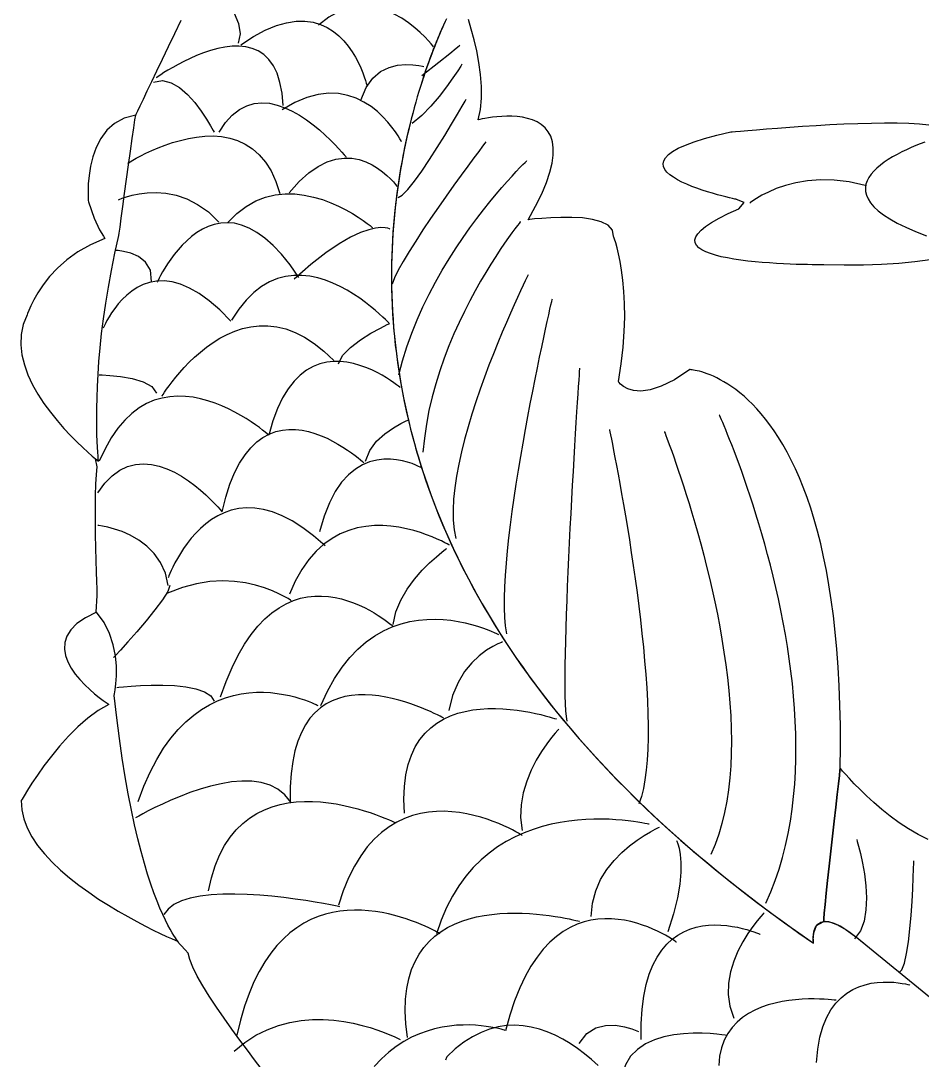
# Model space of a CAD drawing. Extents: x 40 to 170, y 25 to 272.
# Drawn here: x 71.55 to 88.69, y 114.38 to 134.14 of the extents above; entities that cross this region are included whole.
import ezdxf

# ---------------------------------------------------------------- set-up
doc = ezdxf.new("R2010")
doc.units = 0

msp = doc.modelspace()

# ---------------------------------------------------------------- linework, layer by layer
at = {"color": 250, "linetype": 'Continuous'}
for points in [[(74.9918, 135.0461), (75.023031, 135.017236), (75.105368, 134.936863), (75.221774, 134.814307), (75.355215, 134.658898), (75.488655, 134.479961), (75.605059, 134.286826), (75.687392, 134.088819), (75.718617, 133.895268), (75.6817, 133.7155)], [(79.3942, 133.6498), (79.383323, 133.663687), (79.351521, 133.70223), (79.300038, 133.760756), (79.230118, 133.83459), (79.143005, 133.919057), (79.039943, 134.009482), (78.922176, 134.101191), (78.790948, 134.18951), (78.647503, 134.269764), (78.493085, 134.337278), (78.328937, 134.387378), (78.156304, 134.415389), (77.97643, 134.416636), (77.790559, 134.386446), (77.599934, 134.320142), (77.4058, 134.213052), (77.2094, 134.0605)], [(73.7319, 132.3489), (73.741806, 132.369638), (73.77042, 132.429519), (73.816081, 132.525045), (73.877132, 132.652717), (73.951914, 132.809038), (74.038769, 132.990508), (74.136037, 133.193629), (74.242059, 133.414904), (74.355178, 133.650833), (74.473734, 133.897918), (74.59607, 134.15266)], [(75.731, 133.6827), (75.971608, 133.841155), (76.196646, 133.962704), (76.406568, 134.050125), (76.601828, 134.106196), (76.78288, 134.133697), (76.950177, 134.135405), (77.104172, 134.114099), (77.24532, 134.072558), (77.374074, 134.01356), (77.490888, 133.939883), (77.596215, 133.854307), (77.690509, 133.75961), (77.774223, 133.65857), (77.847812, 133.553966), (77.911728, 133.448576), (77.966426, 133.345179), (78.01236, 133.246554), (78.049982, 133.155479), (78.079746, 133.074732), (78.102106, 133.007092), (78.117516, 132.955338), (78.12643, 132.922247), (78.1293, 132.9106)], [(79.634882, 134.168838), (79.610125, 134.114723), (79.584569, 134.057851), (79.558276, 133.998249), (79.531307, 133.935945), (79.503722, 133.870965), (79.475584, 133.803338), (79.446952, 133.73309), (79.417889, 133.660248), (79.388454, 133.58484), (79.35871, 133.506894), (79.328716, 133.426435), (79.298535, 133.343492), (79.268226, 133.258092), (79.237852, 133.170263), (79.207473, 133.08003), (79.17715, 132.987422), (79.146945, 132.892466), (79.116917, 132.79519), (79.087129, 132.695619), (79.057641, 132.593782), (79.028515, 132.489706), (78.99981, 132.383419), (78.97159, 132.274946), (78.943913, 132.164317), (78.916842, 132.051557), (78.890438, 131.936695), (78.864761, 131.819757), (78.839872, 131.70077), (78.815833, 131.579763), (78.792705, 131.456762), (78.770548, 131.331794), (78.749424, 131.204887), (78.729394, 131.076068), (78.710518, 130.945365), (78.692858, 130.812804), (78.676475, 130.678412), (78.661429, 130.542218), (78.647783, 130.404248), (78.635596, 130.264529), (78.62493, 130.12309), (78.615846, 129.979956), (78.608405, 129.835156), (78.602668, 129.688716), (78.598695, 129.540664), (78.596549, 129.391027), (78.59629, 129.239833), (78.597979, 129.087108), (78.601677, 128.93288), (78.607445, 128.777176), (78.615345, 128.620023), (78.625436, 128.46145), (78.637781, 128.301482), (78.65244, 128.140147), (78.669474, 127.977472), (78.688944, 127.813486), (78.710912, 127.648214), (78.735439, 127.481684), (78.762584, 127.313924), (78.79241, 127.144961), (78.824977, 126.974821), (78.860347, 126.803533), (78.898581, 126.631123), (78.939739, 126.457619), (78.983882, 126.283048), (79.031072, 126.107437), (79.08137, 125.930813), (79.134836, 125.753205), (79.191532, 125.574638), (79.251519, 125.395141), (79.314857, 125.21474), (79.381608, 125.033463), (79.451833, 124.851337), (79.525593, 124.668389), (79.602949, 124.484647), (79.683961, 124.300138), (79.768691, 124.114889), (79.857201, 123.928927), (79.94955, 123.74228), (80.0458, 123.554974), (80.146012, 123.367038), (80.250248, 123.178498), (80.358567, 122.989382), (80.471031, 122.799716), (80.587702, 122.609529), (80.70864, 122.418847), (80.833906, 122.227698), (80.963561, 122.036109), (81.097666, 121.844107), (81.236283, 121.651719), (81.379472, 121.458973), (81.527294, 121.265896), (81.679811, 121.072515), (81.837083, 120.878858), (81.999171, 120.684951), (82.166137, 120.490822), (82.338041, 120.296499), (82.514945, 120.102008), (82.696909, 119.907377), (82.883995, 119.712632), (83.076264, 119.517802), (83.273776, 119.322914), (83.476592, 119.127994), (83.684775, 118.933071), (83.898384, 118.73817), (84.117481, 118.543321), (84.342126, 118.348549), (84.572382, 118.153882), (84.808308, 117.959347), (85.049966, 117.764972), (85.297417, 117.570784), (85.550721, 117.37681), (85.809941, 117.183077), (86.075137, 116.989613), (86.346369, 116.796445), (86.6237, 116.6036), (86.618809, 116.664733), (86.62695, 116.801213), (86.682341, 116.942661), (86.8192, 117.0187), (86.819382, 117.065277), (86.827793, 117.176574), (86.843211, 117.342524), (86.864416, 117.553058), (86.890185, 117.798107), (86.919298, 118.067604), (86.950532, 118.351479), (86.982666, 118.639665), (87.014478, 118.922092), (87.044748, 119.188693), (87.072253, 119.429398), (87.095773, 119.63414), (87.114085, 119.79285), (87.125968, 119.895459), (87.1302, 119.9319)], [(79.640379, 134.180547), (79.615518, 134.126389), (79.58983, 134.069411), (79.563379, 134.00964), (79.536227, 133.947105), (79.508436, 133.881834), (79.480071, 133.813854), (79.451194, 133.743194), (79.421869, 133.669883), (79.392157, 133.593947), (79.362122, 133.515417), (79.331827, 133.434318), (79.301335, 133.35068), (79.270709, 133.264531), (79.240012, 133.175899), (79.209307, 133.084812), (79.178657, 132.991299), (79.148125, 132.895386), (79.117773, 132.797103), (79.087665, 132.696478), (79.057864, 132.593538), (79.028432, 132.488312), (78.999434, 132.380828), (78.970931, 132.271114), (78.942986, 132.159199), (78.915663, 132.04511), (78.889025, 131.928875), (78.863134, 131.810523), (78.838054, 131.690082), (78.813848, 131.56758), (78.790577, 131.443045), (78.768307, 131.316504), (78.747098, 131.187988), (78.727015, 131.057522), (78.708121, 130.925137), (78.690478, 130.790859), (78.674149, 130.654717), (78.659197, 130.516738), (78.645686, 130.376952), (78.633677, 130.235387), (78.623235, 130.092069), (78.614423, 129.947028), (78.607302, 129.800292), (78.601936, 129.651889), (78.598389, 129.501846), (78.596722, 129.350192), (78.597, 129.196956), (78.599285, 129.042165), (78.603639, 128.885847), (78.610127, 128.728031), (78.61881, 128.568745), (78.629753, 128.408017), (78.643017, 128.245874), (78.658666, 128.082346), (78.676763, 127.91746), (78.697371, 127.751244), (78.720552, 127.583727), (78.74637, 127.414936), (78.774888, 127.2449), (78.806169, 127.073648), (78.840275, 126.901206), (78.87727, 126.727603), (78.917216, 126.552868), (78.960177, 126.377028), (79.006215, 126.200112), (79.055395, 126.022147), (79.107777, 125.843162), (79.163426, 125.663185), (79.222404, 125.482245), (79.284775, 125.300368), (79.350601, 125.117584), (79.419946, 124.933921), (79.492872, 124.749406), (79.569442, 124.564068), (79.649719, 124.377934), (79.733767, 124.191034), (79.821648, 124.003395), (79.913425, 123.815045), (80.009161, 123.626013), (80.108919, 123.436326), (80.212763, 123.246013), (80.320754, 123.055102), (80.432957, 122.863621), (80.549434, 122.671598), (80.670247, 122.479061), (80.795461, 122.286039), (80.925137, 122.092559), (81.05934, 121.89865), (81.198131, 121.704339), (81.341574, 121.509656), (81.489732, 121.314627), (81.642668, 121.119282), (81.800444, 120.923648), (81.963124, 120.727753), (82.130771, 120.531626), (82.303448, 120.335294), (82.481217, 120.138787), (82.664142, 119.942131), (82.852286, 119.745356), (83.045711, 119.548489), (83.244481, 119.351558), (83.448658, 119.154592), (83.658306, 118.957618), (83.873487, 118.760665), (84.094265, 118.563761), (84.320702, 118.366934), (84.552861, 118.170212), (84.790806, 117.973624), (85.034599, 117.777197), (85.284304, 117.580959), (85.539983, 117.384939), (85.801699, 117.189165), (86.069515, 116.993665), (86.343494, 116.798468), (86.6237, 116.6036), (86.62203, 116.617707), (86.6192, 116.655547), (86.61848, 116.710395), (86.623139, 116.775527), (86.636447, 116.844219), (86.661673, 116.909747), (86.702087, 116.965388), (86.760959, 117.004416), (86.841559, 117.020109), (86.947155, 117.005743), (87.081017, 116.954593), (87.246416, 116.859935), (87.44662, 116.715045), (87.6849, 116.5132), (90.2414, 114.433)], [(87.1302, 119.9319), (87.135065, 120.345959), (87.133445, 120.744661), (87.125588, 121.128296), (87.111742, 121.497154), (87.092156, 121.851526), (87.067078, 122.191702), (87.036756, 122.517971), (87.001438, 122.830624), (86.961372, 123.129951), (86.916808, 123.416241), (86.867992, 123.689786), (86.815174, 123.950875), (86.758602, 124.199799), (86.698524, 124.436846), (86.635188, 124.662309), (86.568842, 124.876475), (86.499735, 125.079637), (86.428115, 125.272084), (86.35423, 125.454105), (86.278328, 125.625991), (86.200659, 125.788033), (86.121469, 125.94052), (86.041008, 126.083742), (85.959523, 126.21799), (85.877263, 126.343554), (85.794476, 126.460723), (85.71141, 126.569788), (85.628314, 126.671038), (85.545436, 126.764765), (85.463024, 126.851258), (85.381327, 126.930808), (85.300592, 127.003703), (85.221067, 127.070235), (85.143002, 127.130694), (85.066645, 127.185369), (84.992243, 127.234551), (84.920045, 127.27853), (84.8503, 127.317596), (84.783255, 127.352039), (84.719158, 127.38215), (84.658259, 127.408217), (84.600805, 127.430532), (84.547044, 127.449385), (84.497225, 127.465065), (84.451596, 127.477863), (84.410406, 127.488069), (84.373902, 127.495973), (84.342333, 127.501865), (84.315947, 127.506035), (84.294993, 127.508774), (84.279718, 127.510371), (84.270371, 127.511116), (84.2672, 127.5113), (83.976552, 127.318227), (83.726862, 127.192692), (83.515687, 127.123576), (83.340589, 127.099756), (83.199125, 127.110113), (83.088855, 127.143524), (83.007339, 127.18887), (82.952134, 127.235028), (82.920802, 127.270879), (82.9109, 127.2853), (82.96489, 127.619731), (83.001598, 127.935437), (83.023034, 128.231774), (83.031209, 128.5081), (83.02813, 128.76377), (83.015807, 128.998143), (82.996251, 129.210575), (82.971469, 129.400423), (82.943473, 129.567045), (82.91427, 129.709796), (82.885871, 129.828035), (82.860286, 129.921118), (82.839522, 129.988401), (82.82559, 130.029243), (82.8205, 130.043), (82.797975, 130.163188), (82.715646, 130.254805), (82.585288, 130.321305), (82.41867, 130.366141), (82.227567, 130.392767), (82.02375, 130.404638), (81.818991, 130.405206), (81.625063, 130.397926), (81.453738, 130.386252), (81.316787, 130.373637), (81.225984, 130.363535), (81.1931, 130.3594), (81.338176, 130.618717), (81.454895, 130.854852), (81.544999, 131.068843), (81.610231, 131.261729), (81.652331, 131.434547), (81.673043, 131.588336), (81.674109, 131.724133), (81.657271, 131.842976), (81.624272, 131.945904), (81.576853, 132.033954), (81.516756, 132.108164), (81.445724, 132.169573), (81.3655, 132.219218), (81.277825, 132.258138), (81.184442, 132.287369), (81.087092, 132.307952), (80.987518, 132.320922), (80.887463, 132.327319), (80.788668, 132.328181), (80.692876, 132.324544), (80.601828, 132.317448), (80.517268, 132.307931), (80.440937, 132.29703), (80.374578, 132.285783), (80.319932, 132.275229), (80.278742, 132.266405), (80.252751, 132.260349), (80.2437, 132.2581), (80.288282, 132.458369), (80.308923, 132.671895), (80.308908, 132.89424), (80.291519, 133.120966), (80.260041, 133.347636), (80.217756, 133.56981), (80.167949, 133.783052), (80.113902, 133.982924), (80.058899, 134.164987)], [(76.5359, 132.5328), (76.51494, 132.768147), (76.475844, 132.971254), (76.420161, 133.144002), (76.349439, 133.288268), (76.265224, 133.405931), (76.169065, 133.498869), (76.06251, 133.568961), (75.947106, 133.618086), (75.824401, 133.648122), (75.695943, 133.660948), (75.563279, 133.658442), (75.427957, 133.642483), (75.291525, 133.61495), (75.155531, 133.577721), (75.021521, 133.532675), (74.891045, 133.48169), (74.76565, 133.426644), (74.646883, 133.369418), (74.536292, 133.311888), (74.435426, 133.255934), (74.345831, 133.203435), (74.269055, 133.156268), (74.206646, 133.116312), (74.160152, 133.085447), (74.131121, 133.06555), (74.1211, 133.0585)], [(79.1713, 133.1003), (79.496605, 133.354991), (79.70729, 133.522846), (79.827674, 133.621234), (79.882071, 133.667529), (79.8948, 133.6791)], [(78.0143, 132.6314), (78.111762, 132.872873), (78.23997, 133.051264), (78.389266, 133.175446), (78.549991, 133.254288), (78.712487, 133.296663), (78.867097, 133.31144), (79.004161, 133.307492), (79.114022, 133.293688), (79.187021, 133.2789), (79.2135, 133.272)], [(79.937, 133.3153), (79.916198, 133.281778), (79.857244, 133.190319), (79.765318, 133.054581), (79.6456, 132.888225), (79.50327, 132.704909), (79.343506, 132.518294), (79.17149, 132.342038), (78.9924, 132.1898)], [(74.0718, 132.9763), (74.239737, 133.005514), (74.405892, 132.965539), (74.566521, 132.871947), (74.71788, 132.74031), (74.856225, 132.5862), (74.977812, 132.42519), (75.078897, 132.272853), (75.155736, 132.144761), (75.204585, 132.056486), (75.2217, 132.0236)], [(78.7864, 131.8429), (78.779116, 131.856795), (78.757332, 131.895651), (78.721148, 131.955228), (78.670667, 132.031282), (78.60599, 132.119572), (78.527219, 132.215856), (78.434454, 132.315891), (78.327797, 132.415437), (78.20735, 132.51025), (78.073214, 132.596089), (77.925491, 132.668713), (77.764281, 132.723878), (77.589688, 132.757343), (77.401811, 132.764866), (77.200752, 132.742206), (76.986613, 132.685119), (76.759495, 132.589364), (76.5195, 132.4507)], [(78.7211, 130.783), (78.801497, 130.828221), (78.907851, 130.93541), (79.033883, 131.092006), (79.173311, 131.285448), (79.319856, 131.503175), (79.467237, 131.732625), (79.609175, 131.961238), (79.739389, 132.176452), (79.851598, 132.365706), (79.939524, 132.51644), (79.996884, 132.616091), (80.0174, 132.6521)], [(75.3203, 132.0236), (75.440947, 132.206464), (75.569074, 132.349424), (75.703404, 132.455545), (75.842658, 132.52789), (75.985559, 132.569524), (76.13083, 132.58351), (76.277194, 132.572911), (76.423373, 132.540792), (76.568089, 132.490216), (76.710066, 132.424248), (76.848025, 132.34595), (76.98069, 132.258387), (77.106783, 132.164623), (77.225026, 132.067721), (77.334142, 131.970744), (77.432854, 131.876758), (77.519884, 131.788826), (77.593956, 131.710011), (77.65379, 131.643377), (77.698111, 131.591988), (77.72564, 131.558908), (77.7351, 131.5472)], [(73.7319, 132.3489), (73.511874, 132.28984), (73.330259, 132.19127), (73.183434, 132.060886), (73.067777, 131.906387), (72.979669, 131.735471), (72.915487, 131.555833), (72.871611, 131.375173), (72.84442, 131.201188), (72.830293, 131.041575), (72.825608, 130.904032), (72.826745, 130.796257), (72.830083, 130.725947), (72.832, 130.7008), (72.941992, 130.387639), (73.043087, 130.170488), (73.117089, 130.044067), (73.1458, 130.0031), (72.872023, 129.88544), (72.631938, 129.74842), (72.423659, 129.597681), (72.245304, 129.438863), (72.094987, 129.277606), (71.970825, 129.11955), (71.870934, 128.970336), (71.79343, 128.835604), (71.736428, 128.720994), (71.698045, 128.632146), (71.676397, 128.574702), (71.6696, 128.5543), (71.593803, 128.366912), (71.553856, 128.176181), (71.546305, 127.983509), (71.567692, 127.790295), (71.614561, 127.597941), (71.683455, 127.407846), (71.770919, 127.221411), (71.873496, 127.040038), (71.987729, 126.865125), (72.110163, 126.698075), (72.23734, 126.540287), (72.365804, 126.393162), (72.492099, 126.258101), (72.612769, 126.136504), (72.724358, 126.029772), (72.823408, 125.939305), (72.906464, 125.866504), (72.970069, 125.812769), (73.010766, 125.779501), (73.0251, 125.7681), (73.023911, 125.779093), (73.020723, 125.811669), (73.016105, 125.865219), (73.010625, 125.939137), (73.004851, 126.032817), (72.999352, 126.145652), (72.994696, 126.277034), (72.991452, 126.426356), (72.990188, 126.593013), (72.991473, 126.776396), (72.995875, 126.9759), (73.003963, 127.190917), (73.016304, 127.42084), (73.033468, 127.665063), (73.056023, 127.922978), (73.084537, 128.193979), (73.119579, 128.477459), (73.161717, 128.772811), (73.211519, 129.079427), (73.269555, 129.396703), (73.336393, 129.724029), (73.4126, 130.0608), (73.418142, 130.101902), (73.433557, 130.216039), (73.457034, 130.389459), (73.486759, 130.608411), (73.520919, 130.859142), (73.5577, 131.1279), (73.595289, 131.400933), (73.631874, 131.664489), (73.665641, 131.904816), (73.694776, 132.108161), (73.717467, 132.260773), (73.7319, 132.3489)], [(76.11775, 114.219616), (75.993423, 114.384418), (75.856355, 114.566943), (75.710846, 114.762863), (75.5612, 114.96785), (75.411718, 115.177576), (75.266702, 115.387714), (75.130453, 115.593934), (75.007275, 115.791909), (74.901469, 115.977312), (74.817336, 116.145813), (74.759179, 116.293085), (74.7313, 116.4148), (74.671075, 116.477387), (74.5123, 116.6458), (74.5406, 116.6337), (74.537015, 116.637833), (74.526547, 116.65068), (74.509622, 116.672909), (74.48667, 116.705192), (74.458117, 116.748197), (74.424392, 116.802596), (74.385922, 116.869057), (74.343137, 116.948251), (74.296462, 117.040848), (74.246327, 117.147518), (74.193159, 117.26893), (74.137387, 117.405755), (74.079438, 117.558663), (74.019739, 117.728323), (73.95872, 117.915405), (73.896807, 118.12058), (73.834429, 118.344517), (73.772014, 118.587887), (73.70999, 118.851359), (73.648784, 119.135603), (73.588824, 119.441289), (73.530539, 119.769087), (73.474356, 120.119667), (73.420703, 120.4937), (73.370009, 120.891854), (73.3227, 121.3148), (73.328378, 121.341963), (73.341387, 121.418419), (73.355691, 121.536616), (73.365254, 121.689002), (73.364038, 121.868025), (73.346006, 122.066134), (73.305124, 122.275778), (73.235353, 122.489405), (73.130657, 122.699463), (72.985, 122.8984), (72.9811, 122.8966), (73.0013, 123.2146), (72.999996, 123.24739), (72.996513, 123.339649), (72.991494, 123.482215), (72.985583, 123.665921), (72.979424, 123.881604), (72.973658, 124.120099), (72.968931, 124.372242), (72.965886, 124.628869), (72.965165, 124.880815), (72.967413, 125.118915), (72.973272, 125.334006), (72.983387, 125.516922), (72.9984, 125.6585), (72.9674, 125.8151), (73.0251, 125.7681), (73.023911, 125.779093), (73.020723, 125.811669), (73.016105, 125.865219), (73.010625, 125.939137), (73.004851, 126.032817), (72.999352, 126.145652), (72.994696, 126.277034), (72.991452, 126.426356), (72.990188, 126.593013), (72.991473, 126.776396), (72.995875, 126.9759), (73.003963, 127.190917), (73.016304, 127.42084), (73.033468, 127.665063), (73.056023, 127.922978), (73.084537, 128.193979), (73.119579, 128.477459), (73.161717, 128.772811), (73.211519, 129.079427), (73.269555, 129.396703), (73.336393, 129.724029), (73.4126, 130.0608), (73.418142, 130.101902), (73.433557, 130.216039), (73.457034, 130.389459), (73.486759, 130.608411), (73.520919, 130.859142), (73.5577, 131.1279), (73.595289, 131.400933), (73.631874, 131.664489), (73.665641, 131.904816), (73.694776, 132.108161), (73.717467, 132.260773), (73.7319, 132.3489)], [(85.1591, 130.7459), (85.14982, 130.747853), (85.123203, 130.753629), (85.081082, 130.763105), (85.025291, 130.776158), (84.957662, 130.792662), (84.88003, 130.812495), (84.794228, 130.835533), (84.702089, 130.861653), (84.605446, 130.890729), (84.506133, 130.92264), (84.405983, 130.957261), (84.30683, 130.994468), (84.210507, 131.034138), (84.118847, 131.076147), (84.033685, 131.120371), (83.956852, 131.166687), (83.890183, 131.21497), (83.835511, 131.265098), (83.79467, 131.316947), (83.769492, 131.370392), (83.761812, 131.42531), (83.773462, 131.481578), (83.806276, 131.539071), (83.862088, 131.597667), (83.94273, 131.657241), (84.050037, 131.717669), (84.185841, 131.778828), (84.351976, 131.840595), (84.550275, 131.902845), (84.782572, 131.965454), (85.0507, 132.0283), (85.072667, 132.030415), (85.136007, 132.036374), (85.236875, 132.045598), (85.371427, 132.057507), (85.535818, 132.071522), (85.726206, 132.087065), (85.938744, 132.103556), (86.169591, 132.120415), (86.414901, 132.137064), (86.67083, 132.152923), (86.933534, 132.167413), (87.199169, 132.179955), (87.463891, 132.18997), (87.723856, 132.196878), (87.975219, 132.2001), (88.214137, 132.199058), (88.436765, 132.193171), (88.63926, 132.181862), (88.817777, 132.164549)], [(73.582, 131.4362), (73.592854, 131.442998), (73.624379, 131.462103), (73.675019, 131.491585), (73.743219, 131.529513), (73.827422, 131.573956), (73.926072, 131.622983), (74.037613, 131.674663), (74.160491, 131.727065), (74.293148, 131.778258), (74.434029, 131.826312), (74.581578, 131.869295), (74.734239, 131.905276), (74.890456, 131.932325), (75.048673, 131.94851), (75.207335, 131.9519), (75.364886, 131.940565), (75.519769, 131.912574), (75.670428, 131.865995), (75.815309, 131.798898), (75.952854, 131.709352), (76.081509, 131.595426), (76.199717, 131.455188), (76.305922, 131.286709), (76.398568, 131.088056), (76.4761, 130.8573)], [(80.3893, 131.8381), (80.373229, 131.816833), (80.327494, 131.756012), (80.255815, 131.660103), (80.16191, 131.533574), (80.049498, 131.380893), (79.922297, 131.206525), (79.784027, 131.01494), (79.638405, 130.810604), (79.489151, 130.597984), (79.339984, 130.381548), (79.194621, 130.165763), (79.056783, 129.955097), (78.930186, 129.754017), (78.818551, 129.566989), (78.725596, 129.398483), (78.655039, 129.252964), (78.6106, 129.1349)], [(88.737666, 131.836074), (88.653125, 131.803698), (88.566052, 131.768632), (88.477409, 131.730943), (88.388156, 131.6907), (88.299253, 131.647971), (88.211662, 131.602824), (88.126342, 131.555327), (88.044256, 131.50555), (87.966363, 131.453559), (87.893624, 131.399424), (87.827, 131.343212), (87.767451, 131.284993), (87.715939, 131.224834), (87.673424, 131.162803), (87.640866, 131.09897), (87.619226, 131.033401), (87.609465, 130.966167), (87.612544, 130.897333), (87.629424, 130.82697), (87.661064, 130.755145), (87.708426, 130.681927), (87.772471, 130.607384), (87.854158, 130.531584), (87.95445, 130.454596), (88.074306, 130.376487), (88.214687, 130.297327), (88.376553, 130.217183), (88.560867, 130.136124), (88.768588, 130.054218)], [(76.6509, 130.8737), (76.840156, 131.084741), (77.024173, 131.249713), (77.202275, 131.372739), (77.373785, 131.457944), (77.538029, 131.50945), (77.69433, 131.531381), (77.842011, 131.527862), (77.980397, 131.503014), (78.108812, 131.460962), (78.22658, 131.40583), (78.333025, 131.341741), (78.42747, 131.272819), (78.50924, 131.203186), (78.577659, 131.136967), (78.63205, 131.078286), (78.671738, 131.031265), (78.696047, 131.000028), (78.7043, 130.9887)], [(78.7372, 127.4085), (78.807261, 127.678255), (78.889259, 127.943093), (78.981935, 128.202496), (79.08403, 128.455945), (79.194284, 128.702922), (79.311437, 128.942907), (79.434231, 129.175382), (79.561405, 129.399829), (79.6917, 129.615728), (79.823856, 129.822561), (79.956614, 130.019809), (80.088715, 130.206954), (80.218898, 130.383476), (80.345905, 130.548857), (80.468476, 130.702579), (80.585351, 130.844123), (80.695271, 130.972969), (80.796976, 131.088599), (80.889207, 131.190496), (80.970704, 131.278138), (81.040208, 131.351009), (81.096459, 131.40859), (81.138198, 131.450361), (81.164164, 131.475804), (81.1731, 131.4844)], [(87.6021, 131.0129), (87.299859, 131.079088), (87.016503, 131.112186), (86.752955, 131.117029), (86.510134, 131.098455), (86.288963, 131.061301), (86.090361, 131.010404), (85.915252, 130.950599), (85.764555, 130.886725), (85.639191, 130.823619), (85.540083, 130.766116), (85.468151, 130.719054), (85.424316, 130.68727), (85.4095, 130.6756)], [(73.4016, 130.738), (73.419745, 130.746199), (73.471903, 130.767232), (73.554661, 130.795752), (73.664604, 130.826411), (73.798321, 130.853861), (73.952395, 130.872757), (74.123414, 130.877749), (74.307965, 130.863492), (74.502632, 130.824637), (74.704003, 130.755838), (74.908664, 130.651747), (75.113201, 130.507017), (75.3142, 130.3163)], [(75.4799, 130.3013), (75.652787, 130.475982), (75.831536, 130.613502), (76.014556, 130.71691), (76.200252, 130.789255), (76.387033, 130.833587), (76.573305, 130.852957), (76.757477, 130.850413), (76.937956, 130.829006), (77.113149, 130.791785), (77.281462, 130.7418), (77.441305, 130.682101), (77.591084, 130.615738), (77.729206, 130.545761), (77.854079, 130.475219), (77.964111, 130.407162), (78.057708, 130.344641), (78.133278, 130.290704), (78.189228, 130.248402), (78.223967, 130.220784), (78.2359, 130.2109)], [(88.842226, 129.597005), (88.551976, 129.558448), (88.243629, 129.527946), (87.916776, 129.506375), (87.571009, 129.49461), (87.20592, 129.493526), (86.8211, 129.504), (86.81109, 129.503924), (86.782084, 129.503806), (86.735614, 129.503814), (86.673215, 129.504113), (86.596418, 129.504871), (86.506759, 129.506255), (86.40577, 129.508431), (86.294986, 129.511566), (86.175938, 129.515827), (86.050161, 129.52138), (85.919189, 129.528392), (85.784554, 129.537029), (85.64779, 129.54746), (85.510431, 129.55985), (85.37401, 129.574365), (85.240061, 129.591174), (85.110116, 129.610442), (84.98571, 129.632336), (84.868376, 129.657023), (84.759647, 129.684669), (84.661057, 129.715442), (84.574139, 129.749509), (84.500427, 129.787034), (84.441454, 129.828187), (84.398753, 129.873133), (84.373859, 129.922038), (84.368304, 129.975071), (84.383622, 130.032397), (84.421346, 130.094183), (84.48301, 130.160596), (84.570148, 130.231803), (84.684292, 130.30797), (84.826977, 130.389264), (84.999735, 130.475852), (85.2041, 130.5679), (85.3031, 130.6865), (85.1591, 130.7459)], [(76.8353, 129.2621), (76.667691, 129.500328), (76.503831, 129.703225), (76.343898, 129.872804), (76.188068, 130.011077), (76.036519, 130.120059), (75.889427, 130.201761), (75.74697, 130.258197), (75.609325, 130.291379), (75.476669, 130.303321), (75.349178, 130.296035), (75.22703, 130.271535), (75.110401, 130.231833), (74.99947, 130.178942), (74.894413, 130.114875), (74.795406, 130.041645), (74.702627, 129.961265), (74.616253, 129.875748), (74.536462, 129.787106), (74.463429, 129.697354), (74.397332, 129.608502), (74.338348, 129.522566), (74.286655, 129.441556), (74.242429, 129.367487), (74.205846, 129.302372), (74.177085, 129.248222), (74.156323, 129.207052), (74.143735, 129.180873), (74.1395, 129.1717)], [(81.0525, 130.3267), (81.04519, 130.317703), (81.02399, 130.291111), (80.989996, 130.247526), (80.944301, 130.187549), (80.888002, 130.111781), (80.822194, 130.020822), (80.747971, 129.915275), (80.666428, 129.795739), (80.578661, 129.662816), (80.485765, 129.517107), (80.388834, 129.359214), (80.288964, 129.189736), (80.18725, 129.009275), (80.084787, 128.818432), (79.98267, 128.617809), (79.881993, 128.408005), (79.783853, 128.189623), (79.689344, 127.963262), (79.599561, 127.729525), (79.5156, 127.489012), (79.438554, 127.242325), (79.369521, 126.990063), (79.309593, 126.732829), (79.259867, 126.471223), (79.221438, 126.205846), (79.1954, 125.9373)], [(78.5673, 130.1808), (78.557329, 130.185715), (78.52644, 130.196275), (78.473169, 130.206208), (78.396052, 130.209237), (78.293625, 130.199088), (78.164425, 130.169488), (78.006987, 130.114159), (77.819848, 130.02683), (77.601544, 129.901223), (77.35061, 129.731066), (77.065584, 129.510083), (76.745, 129.232)], [(74.0341, 129.1868), (74.010792, 129.399538), (73.919512, 129.553529), (73.786343, 129.658258), (73.637365, 129.723207), (73.498661, 129.757858), (73.396312, 129.771695), (73.3564, 129.7742)], [(78.5522, 128.3886), (78.544125, 128.397215), (78.520482, 128.421696), (78.482147, 128.459997), (78.429991, 128.510071), (78.36489, 128.569872), (78.287718, 128.637354), (78.199348, 128.710471), (78.100655, 128.787176), (77.992512, 128.865424), (77.875794, 128.943168), (77.751374, 129.018361), (77.620126, 129.088958), (77.482925, 129.152913), (77.340644, 129.208178), (77.194158, 129.252708), (77.04434, 129.284457), (76.892065, 129.301379), (76.738206, 129.301426), (76.583637, 129.282554), (76.429232, 129.242715), (76.275866, 129.179863), (76.124412, 129.091953), (75.975745, 128.976938), (75.830738, 128.832772), (75.690265, 128.657408), (75.5552, 128.4488)], [(81.1972, 129.3138), (81.190641, 129.300578), (81.171676, 129.261924), (81.141373, 129.199354), (81.100799, 129.114383), (81.051023, 129.008529), (80.993113, 128.883306), (80.928136, 128.740233), (80.85716, 128.580824), (80.781254, 128.406596), (80.701485, 128.219065), (80.618921, 128.019748), (80.534629, 127.81016), (80.449679, 127.591818), (80.365137, 127.366238), (80.282073, 127.134936), (80.201552, 126.899428), (80.124644, 126.661231), (80.052417, 126.421861), (79.985937, 126.182834), (79.926274, 125.945666), (79.874495, 125.711873), (79.831668, 125.482973), (79.798861, 125.26048), (79.777142, 125.045911), (79.767578, 124.840782), (79.771238, 124.64661), (79.789189, 124.464911), (79.8225, 124.2972)], [(75.5401, 128.4338), (75.329051, 128.646933), (75.128019, 128.820658), (74.936947, 128.957761), (74.755774, 129.061026), (74.584441, 129.13324), (74.422888, 129.177186), (74.271057, 129.19565), (74.128888, 129.191417), (73.996321, 129.167272), (73.873297, 129.126001), (73.759757, 129.070389), (73.655642, 129.00322), (73.560891, 128.92728), (73.475446, 128.845354), (73.399248, 128.760228), (73.332236, 128.674685), (73.274352, 128.591512), (73.225536, 128.513494), (73.185729, 128.443415), (73.154871, 128.384061), (73.132903, 128.338217), (73.119766, 128.308669), (73.1154, 128.2982)], [(80.7872, 122.4884), (80.766865, 122.635469), (80.753814, 122.79951), (80.747624, 122.979159), (80.747873, 123.17305), (80.754137, 123.379819), (80.765994, 123.598101), (80.783022, 123.82653), (80.804797, 124.063741), (80.830896, 124.30837), (80.860898, 124.559051), (80.894378, 124.814419), (80.930914, 125.073109), (80.970084, 125.333756), (81.011464, 125.594995), (81.054633, 125.855461), (81.099166, 126.113789), (81.144642, 126.368614), (81.190637, 126.618571), (81.236728, 126.862294), (81.282494, 127.09842), (81.327511, 127.325581), (81.371356, 127.542415), (81.413606, 127.747555), (81.453839, 127.939636), (81.491632, 128.117294), (81.526563, 128.279163), (81.558207, 128.423878), (81.586143, 128.550075), (81.609948, 128.656388), (81.629199, 128.741452), (81.643473, 128.803902), (81.652348, 128.842373), (81.6554, 128.8555)], [(74.2299, 127.0031), (74.235606, 127.012356), (74.252496, 127.038879), (74.280227, 127.080806), (74.31846, 127.136271), (74.366852, 127.20341), (74.425061, 127.280359), (74.492745, 127.365252), (74.569564, 127.456224), (74.655175, 127.551412), (74.749238, 127.64895), (74.851409, 127.746974), (74.961348, 127.843619), (75.078713, 127.93702), (75.203163, 128.025312), (75.334355, 128.106632), (75.471948, 128.179114), (75.6156, 128.240893), (75.764971, 128.290106), (75.919718, 128.324886), (76.079499, 128.34337), (76.243973, 128.343692), (76.412799, 128.323989), (76.585634, 128.282395), (76.762138, 128.217045), (76.941968, 128.126076), (77.124783, 128.007621), (77.31024, 127.859818), (77.498, 127.6808)], [(77.5884, 127.6205), (77.666334, 127.776873), (77.815398, 127.930867), (78.005294, 128.07458), (78.205728, 128.200112), (78.386404, 128.29956), (78.517027, 128.365023), (78.5673, 128.3886)], [(78.7631, 127.1687), (78.754989, 127.175397), (78.731361, 127.194202), (78.693276, 127.223186), (78.641793, 127.260423), (78.577971, 127.303984), (78.502869, 127.351941), (78.417546, 127.402366), (78.323061, 127.453331), (78.220473, 127.502908), (78.110841, 127.549169), (77.995225, 127.590186), (77.874683, 127.62403), (77.750275, 127.648775), (77.623059, 127.662492), (77.494095, 127.663252), (77.364442, 127.649128), (77.235159, 127.618192), (77.107304, 127.568516), (76.981938, 127.498172), (76.860119, 127.405232), (76.742905, 127.287767), (76.631358, 127.14385), (76.526534, 126.971553), (76.429494, 126.768948), (76.341296, 126.534106), (76.263, 126.2651), (76.255295, 126.271823), (76.232732, 126.290946), (76.196143, 126.320902), (76.146356, 126.360124), (76.084202, 126.407046), (76.010511, 126.460099), (75.926111, 126.517716), (75.831835, 126.578331), (75.728511, 126.640376), (75.616969, 126.702283), (75.498039, 126.762486), (75.372551, 126.819418), (75.241335, 126.871511), (75.105222, 126.917198), (74.96504, 126.954912), (74.82162, 126.983086), (74.675792, 127.000152), (74.528385, 127.004544), (74.38023, 126.994693), (74.232157, 126.969034), (74.084995, 126.925998), (73.939574, 126.864018), (73.796724, 126.781528), (73.657276, 126.67696), (73.522059, 126.548747), (73.391903, 126.395322), (73.267638, 126.215117), (73.150093, 126.006565), (73.0401, 125.7681)], [(81.9368, 120.8242), (81.924048, 120.91145), (81.914069, 121.023117), (81.906718, 121.157536), (81.901845, 121.313045), (81.899304, 121.487981), (81.898948, 121.680681), (81.90063, 121.889483), (81.904201, 122.112723), (81.909516, 122.348738), (81.916426, 122.595866), (81.924784, 122.852443), (81.934443, 123.116807), (81.945256, 123.387295), (81.957076, 123.662243), (81.969755, 123.93999), (81.983145, 124.218871), (81.9971, 124.497225), (82.011472, 124.773388), (82.026115, 125.045697), (82.04088, 125.312489), (82.05562, 125.572102), (82.070189, 125.822872), (82.084439, 126.063137), (82.098222, 126.291233), (82.111391, 126.505499), (82.1238, 126.70427), (82.1353, 126.885884), (82.145745, 127.048678), (82.154987, 127.190989), (82.162879, 127.311155), (82.169273, 127.407511), (82.174023, 127.478396), (82.176981, 127.522147), (82.178, 127.5371)], [(73.0401, 127.4097), (73.096217, 127.407898), (73.241911, 127.398979), (73.443195, 127.377678), (73.666083, 127.338726), (73.876587, 127.276857), (74.040722, 127.186804), (74.1245, 127.0633)], [(78.1004, 125.7681), (78.183393, 125.972723), (78.314334, 126.147301), (78.471092, 126.29131), (78.631538, 126.404227), (78.773541, 126.48553), (78.874972, 126.534695), (78.9137, 126.5512)], [(85.7153, 117.3673), (85.808023, 117.578233), (85.891583, 117.793386), (85.966272, 118.012429), (86.032381, 118.235033), (86.090201, 118.460869), (86.140025, 118.689607), (86.182144, 118.920919), (86.216849, 119.154474), (86.244433, 119.389943), (86.265186, 119.626997), (86.2794, 119.865307), (86.287368, 120.104543), (86.28938, 120.344377), (86.285728, 120.584477), (86.276703, 120.824517), (86.262598, 121.064165), (86.243704, 121.303093), (86.220313, 121.540971), (86.192715, 121.77747), (86.161204, 122.012261), (86.126069, 122.245014), (86.087604, 122.4754), (86.046099, 122.70309), (86.001846, 122.927754), (85.955136, 123.149063), (85.906263, 123.366687), (85.855515, 123.580298), (85.803187, 123.789566), (85.749568, 123.994162), (85.694951, 124.193755), (85.639628, 124.388018), (85.583889, 124.57662), (85.528027, 124.759232), (85.472333, 124.935526), (85.417098, 125.105171), (85.362615, 125.267838), (85.309175, 125.423198), (85.257069, 125.570922), (85.206589, 125.71068), (85.158027, 125.842143), (85.111674, 125.964981), (85.067822, 126.078866), (85.026762, 126.183467), (84.988787, 126.278456), (84.954187, 126.363503), (84.923254, 126.43828), (84.89628, 126.502455), (84.873557, 126.555701), (84.855376, 126.597688), (84.842028, 126.628086), (84.833806, 126.646567), (84.831, 126.6528)], [(73.01, 125.1657), (73.144616, 125.348703), (73.285124, 125.491106), (73.430248, 125.596158), (73.578709, 125.667109), (73.729228, 125.707207), (73.880528, 125.719703), (74.03133, 125.707844), (74.180356, 125.674881), (74.326327, 125.624062), (74.467967, 125.558637), (74.603996, 125.481855), (74.733136, 125.396964), (74.854109, 125.307215), (74.965637, 125.215856), (75.066442, 125.126136), (75.155245, 125.041305), (75.230768, 124.964612), (75.291734, 124.899305), (75.336863, 124.848635), (75.364878, 124.81585), (75.3745, 124.8042), (75.444892, 125.083409), (75.524632, 125.330102), (75.61286, 125.545932), (75.708718, 125.732552), (75.811345, 125.891613), (75.919882, 126.024769), (76.033469, 126.133672), (76.151248, 126.219974), (76.272357, 126.285327), (76.395937, 126.331385), (76.52113, 126.359799), (76.647075, 126.372222), (76.772912, 126.370306), (76.897783, 126.355704), (77.020828, 126.330069), (77.141186, 126.295052), (77.257999, 126.252307), (77.370406, 126.203485), (77.477549, 126.150239), (77.578567, 126.094221), (77.672601, 126.037085), (77.758792, 125.980482), (77.836279, 125.926065), (77.904204, 125.875486), (77.961706, 125.830397), (78.007927, 125.792452), (78.042005, 125.763303), (78.063083, 125.744601), (78.0703, 125.738)], [(82.7408, 126.3714), (82.743297, 126.359432), (82.750555, 126.324281), (82.762226, 126.267074), (82.777964, 126.188941), (82.797421, 126.091009), (82.820249, 125.974408), (82.8461, 125.840266), (82.874627, 125.689711), (82.905482, 125.523872), (82.938318, 125.343877), (82.972787, 125.150855), (83.008541, 124.945934), (83.045234, 124.730243), (83.082517, 124.504909), (83.120042, 124.271063), (83.157463, 124.029832), (83.194431, 123.782344), (83.230599, 123.529728), (83.26562, 123.273113), (83.299146, 123.013627), (83.330828, 122.752398), (83.360321, 122.490556), (83.387275, 122.229228), (83.411344, 121.969542), (83.432179, 121.712629), (83.449434, 121.459615), (83.462761, 121.211629), (83.471812, 120.969801), (83.476239, 120.735257), (83.475695, 120.509128), (83.469832, 120.29254), (83.458304, 120.086624), (83.440761, 119.892507), (83.416857, 119.711317), (83.386244, 119.544184), (83.348574, 119.392235), (83.3035, 119.2566)], [(83.7859, 126.3312), (83.789137, 126.32301), (83.798588, 126.298814), (83.813866, 126.259176), (83.834582, 126.20466), (83.86035, 126.135828), (83.890781, 126.053245), (83.925487, 125.957474), (83.96408, 125.849078), (84.006173, 125.728621), (84.051377, 125.596666), (84.099305, 125.453777), (84.149568, 125.300516), (84.20178, 125.137448), (84.255551, 124.965136), (84.310495, 124.784143), (84.366223, 124.595033), (84.422347, 124.398369), (84.47848, 124.194715), (84.534233, 123.984633), (84.589219, 123.768689), (84.64305, 123.547444), (84.695337, 123.321462), (84.745694, 123.091308), (84.793732, 122.857544), (84.839064, 122.620733), (84.8813, 122.381439), (84.920055, 122.140226), (84.954938, 121.897657), (84.985564, 121.654296), (85.011544, 121.410705), (85.032489, 121.167448), (85.048013, 120.92509), (85.057727, 120.684192), (85.061243, 120.445319), (85.058173, 120.209034), (85.048131, 119.975901), (85.030727, 119.746483), (85.005573, 119.521343), (84.972283, 119.301044), (84.930468, 119.086151), (84.87974, 118.877227), (84.819711, 118.674834), (84.749994, 118.479538), (84.6702, 118.2919)], [(79.1546, 125.6476), (79.143174, 125.653825), (79.110249, 125.670366), (79.057853, 125.694022), (78.988015, 125.721591), (78.902764, 125.749871), (78.804128, 125.775662), (78.694136, 125.795761), (78.574817, 125.806967), (78.448199, 125.80608), (78.316312, 125.789896), (78.181182, 125.755216), (78.044841, 125.698837), (77.909315, 125.617557), (77.776633, 125.508177), (77.648825, 125.367493), (77.527919, 125.192305), (77.415944, 124.979411), (77.314928, 124.72561), (77.2269, 124.4277)], [(77.3323, 124.1567), (77.115612, 124.346499), (76.907621, 124.504092), (76.708266, 124.631388), (76.517485, 124.730298), (76.335215, 124.802731), (76.161396, 124.850598), (75.995966, 124.875808), (75.838862, 124.880271), (75.690024, 124.865899), (75.549389, 124.834599), (75.416896, 124.788283), (75.292483, 124.728861), (75.176088, 124.658243), (75.06765, 124.578338), (74.967107, 124.491056), (74.874397, 124.398308), (74.789458, 124.302004), (74.712229, 124.204053), (74.642649, 124.106366), (74.580654, 124.010853), (74.526184, 123.919423), (74.479177, 123.833987), (74.439572, 123.756455), (74.407305, 123.688737), (74.382317, 123.632742), (74.364544, 123.590381), (74.353926, 123.563564), (74.3504, 123.5542)], [(74.3504, 123.4036), (74.295541, 123.641253), (74.204028, 123.843975), (74.083756, 124.014486), (73.942622, 124.155504), (73.788522, 124.269748), (73.62935, 124.359938), (73.473003, 124.428792), (73.327378, 124.47903), (73.200369, 124.51337), (73.099872, 124.534533), (73.033784, 124.545236), (73.01, 124.5482)], [(79.6968, 124.1717), (79.686682, 124.177609), (79.657201, 124.1941), (79.609672, 124.219325), (79.545406, 124.251432), (79.465717, 124.28857), (79.371917, 124.328889), (79.265318, 124.370538), (79.147235, 124.411667), (79.018979, 124.450424), (78.881862, 124.484961), (78.737199, 124.513425), (78.586301, 124.533966), (78.430482, 124.544734), (78.271054, 124.543878), (78.10933, 124.529547), (77.946622, 124.499891), (77.784243, 124.453059), (77.623507, 124.387201), (77.465725, 124.300466), (77.312211, 124.191002), (77.164277, 124.056961), (77.023237, 123.896491), (76.890402, 123.707741), (76.767085, 123.488861), (76.6546, 123.238)], [(78.6275, 122.6657), (78.681787, 122.90379), (78.77448, 123.128332), (78.895187, 123.336614), (79.033516, 123.525924), (79.179075, 123.69355), (79.321472, 123.83678), (79.450315, 123.952902), (79.555212, 124.039204), (79.625771, 124.092974), (79.6516, 124.1115)], [(74.3805, 123.4036), (74.339853, 123.293154), (74.239464, 123.133489), (74.096563, 122.941219), (73.928378, 122.732953), (73.752137, 122.525303), (73.58507, 122.334881), (73.444406, 122.178299), (73.347373, 122.072168), (73.3112, 122.0331)], [(76.6912, 123.1155), (76.675773, 123.12612), (76.630549, 123.154933), (76.557109, 123.197368), (76.457037, 123.248855), (76.331914, 123.304824), (76.183324, 123.360704), (76.01285, 123.411925), (75.822073, 123.453916), (75.612578, 123.482108), (75.385945, 123.491929), (75.143758, 123.478809), (74.8876, 123.438178), (74.619053, 123.365465), (74.3397, 123.2561)], [(75.3446, 121.2865), (75.451253, 121.580361), (75.563555, 121.844803), (75.680914, 122.081145), (75.802736, 122.290703), (75.92843, 122.474795), (76.057403, 122.634738), (76.189062, 122.77185), (76.322816, 122.887448), (76.45807, 122.982851), (76.594234, 123.059374), (76.730714, 123.118336), (76.866918, 123.161054), (77.002254, 123.188846), (77.136129, 123.203029), (77.26795, 123.20492), (77.397125, 123.195838), (77.523062, 123.177098), (77.645167, 123.15002), (77.76285, 123.11592), (77.875516, 123.076116), (77.982574, 123.031925), (78.083431, 122.984666), (78.177494, 122.935654), (78.264172, 122.886208), (78.342871, 122.837645), (78.412999, 122.791283), (78.473964, 122.748439), (78.525173, 122.71043), (78.566034, 122.678574), (78.595953, 122.654189), (78.61434, 122.638592), (78.6206, 122.6331)], [(72.985, 122.8984), (72.774134, 122.792048), (72.612731, 122.679541), (72.496439, 122.562239), (72.420907, 122.441504), (72.381783, 122.318697), (72.374717, 122.195178), (72.395356, 122.072307), (72.43935, 121.951446), (72.502348, 121.833956), (72.579997, 121.721197), (72.667946, 121.61453), (72.761845, 121.515316), (72.857341, 121.424915), (72.950084, 121.344689), (73.035722, 121.275997), (73.109904, 121.220202), (73.168279, 121.178664), (73.206494, 121.152743), (73.2202, 121.1438), (73.017879, 121.027675), (72.82124, 120.883935), (72.632113, 120.719003), (72.452324, 120.539299), (72.283701, 120.351247), (72.128071, 120.161268), (71.987263, 119.975784), (71.863103, 119.801216), (71.757419, 119.643987), (71.67204, 119.51052), (71.608792, 119.407234), (71.569503, 119.340554), (71.556, 119.3169), (71.564191, 119.140641), (71.602058, 118.966437), (71.666932, 118.794772), (71.756144, 118.626131), (71.867025, 118.460996), (71.996905, 118.299853), (72.143115, 118.143186), (72.302985, 117.991478), (72.473847, 117.845214), (72.653031, 117.704877), (72.837868, 117.570953), (73.025688, 117.443925), (73.213822, 117.324277), (73.3996, 117.212493), (73.580354, 117.109058), (73.753415, 117.014456), (73.916112, 116.92917), (74.065777, 116.853684), (74.199739, 116.788484), (74.315331, 116.734053), (74.409882, 116.690875), (74.480724, 116.659434), (74.525186, 116.640214), (74.5406, 116.6337), (74.537015, 116.637833), (74.526547, 116.65068), (74.509622, 116.672909), (74.48667, 116.705192), (74.458117, 116.748197), (74.424392, 116.802596), (74.385922, 116.869057), (74.343137, 116.948251), (74.296462, 117.040848), (74.246327, 117.147518), (74.193159, 117.26893), (74.137387, 117.405755), (74.079438, 117.558663), (74.019739, 117.728323), (73.95872, 117.915405), (73.896807, 118.12058), (73.834429, 118.344517), (73.772014, 118.587887), (73.70999, 118.851359), (73.648784, 119.135603), (73.588824, 119.441289), (73.530539, 119.769087), (73.474356, 120.119667), (73.420703, 120.4937), (73.370009, 120.891854), (73.3227, 121.3148), (73.328378, 121.341963), (73.341387, 121.418419), (73.355691, 121.536616), (73.365254, 121.689002), (73.364038, 121.868025), (73.346006, 122.066134), (73.305124, 122.275778), (73.235353, 122.489405), (73.130657, 122.699463), (72.985, 122.8984)], [(77.2539, 121.1257), (77.379274, 121.396168), (77.513507, 121.636903), (77.655533, 121.849437), (77.804285, 122.035302), (77.958699, 122.196029), (78.117708, 122.333151), (78.280246, 122.448198), (78.445247, 122.542703), (78.611644, 122.618196), (78.778373, 122.676211), (78.944366, 122.718277), (79.108558, 122.745928), (79.269883, 122.760695), (79.427275, 122.764109), (79.579667, 122.757701), (79.725995, 122.743005), (79.86519, 122.721551), (79.996189, 122.69487), (80.117924, 122.664496), (80.22933, 122.631958), (80.32934, 122.59879), (80.416889, 122.566522), (80.49091, 122.536687), (80.550338, 122.510815), (80.594106, 122.490439), (80.621149, 122.47709), (80.6304, 122.4723)], [(80.7108, 122.3316), (80.686984, 122.323238), (80.621566, 122.296064), (80.52359, 122.246941), (80.402099, 122.172736), (80.266138, 122.070312), (80.124749, 121.936536), (79.986977, 121.768271), (79.861866, 121.562384), (79.758459, 121.315738), (79.6858, 121.0252)], [(73.3749, 121.4674), (73.408596, 121.471087), (73.5021, 121.480149), (73.644036, 121.491583), (73.82303, 121.502389), (74.027705, 121.509566), (74.246687, 121.510112), (74.468601, 121.501028), (74.68207, 121.479311), (74.87572, 121.441961), (75.038175, 121.385976), (75.15806, 121.308356), (75.224, 121.2061)], [(73.7769, 119.2968), (73.887573, 119.590103), (74.006013, 119.855835), (74.131411, 120.095234), (74.26296, 120.309538), (74.39985, 120.499982), (74.541274, 120.667806), (74.686422, 120.814244), (74.834487, 120.940536), (74.98466, 121.047917), (75.136133, 121.137626), (75.288098, 121.210899), (75.439745, 121.268973), (75.590267, 121.313085), (75.738854, 121.344474), (75.8847, 121.364375), (76.026995, 121.374026), (76.164931, 121.374665), (76.297699, 121.367527), (76.424492, 121.353851), (76.5445, 121.334874), (76.656916, 121.311833), (76.76093, 121.285964), (76.855735, 121.258506), (76.940522, 121.230694), (77.014483, 121.203768), (77.07681, 121.178962), (77.126693, 121.157516), (77.163325, 121.140665), (77.185896, 121.129647), (77.1936, 121.1257)], [(79.5853, 120.8845), (79.577683, 120.888763), (79.55545, 120.900868), (79.519526, 120.919791), (79.47084, 120.944506), (79.410317, 120.97399), (79.338884, 121.007217), (79.257467, 121.043162), (79.166994, 121.080801), (79.06839, 121.11911), (78.962582, 121.157062), (78.850497, 121.193634), (78.733061, 121.227801), (78.611201, 121.258537), (78.485843, 121.284819), (78.357914, 121.305621), (78.228341, 121.319919), (78.09805, 121.326688), (77.967968, 121.324902), (77.83902, 121.313538), (77.712135, 121.291571), (77.588238, 121.257976), (77.468256, 121.211727), (77.353115, 121.151801), (77.243742, 121.077172), (77.141064, 120.986816), (77.046007, 120.879708), (76.959498, 120.754824), (76.882463, 120.611137), (76.815829, 120.447625), (76.760522, 120.263261), (76.717469, 120.057021), (76.687597, 119.827881), (76.671832, 119.574816), (76.6711, 119.2968)], [(78.8417, 119.0757), (78.832323, 119.341638), (78.842239, 119.583873), (78.870159, 119.80342), (78.914797, 120.001294), (78.974865, 120.178513), (79.049076, 120.336092), (79.136143, 120.475048), (79.234779, 120.596395), (79.343697, 120.70115), (79.461609, 120.79033), (79.587228, 120.864949), (79.719266, 120.926025), (79.856438, 120.974573), (79.997455, 121.011608), (80.14103, 121.038148), (80.285877, 121.055209), (80.430707, 121.063805), (80.574234, 121.064953), (80.71517, 121.059669), (80.852229, 121.04897), (80.984122, 121.03387), (81.109564, 121.015387), (81.227266, 120.994536), (81.335941, 120.972332), (81.434303, 120.949793), (81.521064, 120.927934), (81.594936, 120.907771), (81.654633, 120.89032), (81.698868, 120.876597), (81.726352, 120.867619), (81.7358, 120.8644)], [(81.776, 120.6735), (81.758327, 120.654535), (81.709984, 120.599665), (81.637984, 120.511925), (81.549341, 120.394352), (81.451067, 120.249981), (81.350175, 120.08185), (81.253679, 119.892994), (81.168593, 119.686448), (81.101928, 119.46525), (81.060699, 119.232435), (81.051919, 118.99104), (81.0826, 118.7441)], [(88.800061, 118.574007), (88.611299, 118.667824), (88.427366, 118.775371), (88.249728, 118.893337), (88.07985, 119.018413), (87.919197, 119.147286), (87.769234, 119.276649), (87.631426, 119.403189), (87.507239, 119.523598), (87.398138, 119.634564), (87.305587, 119.732778), (87.231053, 119.814928), (87.176, 119.877706), (87.141894, 119.9178), (87.1302, 119.9319), (87.125968, 119.895459), (87.114085, 119.79285), (87.095773, 119.63414), (87.072253, 119.429398), (87.044748, 119.188693), (87.014478, 118.922092), (86.982666, 118.639665), (86.950532, 118.351479), (86.919298, 118.067604), (86.890185, 117.798107), (86.864416, 117.553058), (86.843211, 117.342524), (86.827793, 117.176574), (86.819382, 117.065277), (86.8192, 117.0187)], [(76.6811, 119.2867), (76.5699, 119.427362), (76.437219, 119.534672), (76.285997, 119.611456), (76.119174, 119.660541), (75.939687, 119.684753), (75.750478, 119.686919), (75.554486, 119.669865), (75.354649, 119.636418), (75.153907, 119.589404), (74.9552, 119.53165), (74.761467, 119.465982), (74.575647, 119.395226), (74.40068, 119.322209), (74.239506, 119.249757), (74.095062, 119.180697), (73.97029, 119.117855), (73.868129, 119.064058), (73.791517, 119.022132), (73.743394, 118.994904), (73.7267, 118.9852)], [(75.1134, 117.5985), (75.171353, 117.848894), (75.242785, 118.075094), (75.326693, 118.278163), (75.422071, 118.459169), (75.527915, 118.619176), (75.64322, 118.759249), (75.766982, 118.880455), (75.898195, 118.983858), (76.035856, 119.070524), (76.178959, 119.141518), (76.3265, 119.197905), (76.477475, 119.240752), (76.630878, 119.271123), (76.785705, 119.290084), (76.940951, 119.298701), (77.095612, 119.298037), (77.248684, 119.28916), (77.39916, 119.273135), (77.546038, 119.251026), (77.688311, 119.223899), (77.824976, 119.19282), (77.955028, 119.158855), (78.077462, 119.123067), (78.191273, 119.086523), (78.295458, 119.050289), (78.389011, 119.015429), (78.470927, 118.983009), (78.540202, 118.954095), (78.595832, 118.929752), (78.636811, 118.911044), (78.662135, 118.899039), (78.6708, 118.8948)], [(81.0826, 118.6536), (81.07465, 118.658565), (81.051376, 118.672613), (81.013639, 118.694475), (80.962301, 118.722883), (80.898225, 118.756567), (80.822273, 118.794258), (80.735307, 118.834688), (80.638189, 118.876587), (80.531782, 118.918686), (80.416947, 118.959717), (80.294546, 118.99841), (80.165442, 119.033496), (80.030497, 119.063707), (79.890573, 119.087773), (79.746532, 119.104426), (79.599237, 119.112395), (79.449549, 119.110413), (79.29833, 119.097211), (79.146443, 119.071518), (78.994751, 119.032067), (78.844114, 118.977589), (78.695395, 118.906813), (78.549457, 118.818472), (78.407161, 118.711297), (78.26937, 118.584017), (78.136945, 118.435365), (78.01075, 118.264072), (77.891646, 118.068867), (77.780494, 117.848483), (77.678158, 117.60165), (77.5855, 117.3271)], [(83.4944, 118.8647), (83.485293, 118.866861), (83.458638, 118.872803), (83.415433, 118.881715), (83.356679, 118.892785), (83.283374, 118.905202), (83.196517, 118.918154), (83.097108, 118.93083), (82.986145, 118.942419), (82.864628, 118.952108), (82.733556, 118.959087), (82.593927, 118.962544), (82.446742, 118.961668), (82.292999, 118.955647), (82.133697, 118.943669), (81.969835, 118.924924), (81.802413, 118.8986), (81.632429, 118.863885), (81.460883, 118.819968), (81.288774, 118.766038), (81.1171, 118.701282), (80.946862, 118.62489), (80.779058, 118.53605), (80.614687, 118.433951), (80.454748, 118.317781), (80.300241, 118.186729), (80.152165, 118.039983), (80.011518, 117.876732), (79.879301, 117.696165), (79.756511, 117.497469), (79.644148, 117.279834), (79.543211, 117.042448), (79.4547, 116.7845)], [(82.391, 117.1101), (82.416493, 117.366356), (82.479974, 117.600978), (82.574479, 117.814164), (82.693041, 118.006111), (82.828695, 118.177016), (82.974476, 118.327075), (83.123419, 118.456487), (83.268557, 118.565449), (83.402926, 118.654157), (83.51956, 118.722809), (83.611494, 118.771602), (83.671763, 118.800733), (83.6934, 118.8104)], [(84.019, 118.5572), (84.025994, 118.541137), (84.043118, 118.49237), (84.064584, 118.410031), (84.084603, 118.293251), (84.097387, 118.141162), (84.097149, 117.952897), (84.078099, 117.727586), (84.03445, 117.464362), (83.960413, 117.162356), (83.8502, 116.8207)], [(87.4438, 118.5732), (87.453734, 118.540072), (87.479431, 118.447694), (87.51473, 118.306576), (87.553472, 118.127224), (87.589495, 117.92015), (87.616641, 117.69586), (87.628748, 117.464865), (87.619658, 117.237672), (87.58321, 117.024792), (87.513244, 116.836731), (87.4036, 116.684)], [(88.2477, 116.0408), (88.303906, 116.099609), (88.352294, 116.226531), (88.393425, 116.407609), (88.427856, 116.628885), (88.456144, 116.876401), (88.47885, 117.1362), (88.496531, 117.394324), (88.509744, 117.636815), (88.51905, 117.849716), (88.525006, 118.019069), (88.528169, 118.130916), (88.5291, 118.1713)], [(77.6157, 117.297), (77.594231, 117.301492), (77.532582, 117.313943), (77.434891, 117.332816), (77.305297, 117.356572), (77.147936, 117.383675), (76.966947, 117.412587), (76.766467, 117.441771), (76.550634, 117.469688), (76.323587, 117.494802), (76.089463, 117.515575), (75.852399, 117.53047), (75.616534, 117.537948), (75.386005, 117.536473), (75.16495, 117.524507), (74.957508, 117.500513), (74.767815, 117.462952), (74.60001, 117.410288), (74.458231, 117.340983), (74.346615, 117.2535), (74.2693, 117.1463)], [(79.515, 116.7845), (79.50877, 116.788185), (79.490465, 116.798697), (79.460662, 116.815222), (79.419938, 116.836945), (79.368869, 116.863053), (79.308033, 116.89273), (79.238006, 116.925164), (79.159365, 116.959539), (79.072688, 116.995041), (78.97855, 117.030857), (78.87753, 117.066171), (78.770203, 117.100171), (78.657147, 117.13204), (78.538938, 117.160966), (78.416154, 117.186133), (78.289372, 117.206728), (78.159167, 117.221937), (78.026117, 117.230945), (77.8908, 117.232938), (77.753791, 117.227101), (77.615668, 117.212621), (77.477008, 117.188683), (77.338388, 117.154473), (77.200383, 117.109177), (77.063572, 117.05198), (76.928531, 116.982069), (76.795837, 116.898629), (76.666068, 116.800845), (76.539799, 116.687904), (76.417607, 116.558992), (76.30007, 116.413293), (76.187765, 116.249994), (76.081268, 116.068281), (75.981157, 115.867339), (75.888007, 115.646354), (75.802396, 115.404512), (75.724902, 115.140999), (75.6561, 114.855)], [(78.9, 114.8128), (78.870394, 115.072857), (78.859276, 115.313831), (78.865623, 115.536405), (78.888412, 115.741259), (78.926619, 115.929076), (78.97922, 116.100538), (79.045192, 116.256324), (79.123511, 116.397119), (79.213155, 116.523602), (79.313098, 116.636455), (79.422319, 116.736361), (79.539793, 116.824), (79.664496, 116.900055), (79.795406, 116.965206), (79.931499, 117.020136), (80.07175, 117.065526), (80.215138, 117.102058), (80.360638, 117.130413), (80.507226, 117.151272), (80.653879, 117.165319), (80.799574, 117.173233), (80.943288, 117.175697), (81.083995, 117.173392), (81.220674, 117.167), (81.3523, 117.157202), (81.477851, 117.144681), (81.596302, 117.130117), (81.706629, 117.114193), (81.807811, 117.097589), (81.898822, 117.080987), (81.978639, 117.06507), (82.04624, 117.050519), (82.1006, 117.038014), (82.140695, 117.028238), (82.165503, 117.021873), (82.174, 117.0196)], [(84.019, 116.6217), (84.012531, 116.62634), (83.993559, 116.639488), (83.962736, 116.659984), (83.920715, 116.686668), (83.868148, 116.71838), (83.805688, 116.753961), (83.733986, 116.792251), (83.653695, 116.83209), (83.565467, 116.872319), (83.469955, 116.911778), (83.367811, 116.949307), (83.259688, 116.983747), (83.146237, 117.013938), (83.028111, 117.03872), (82.905963, 117.056933), (82.780444, 117.067418), (82.652208, 117.069015), (82.521906, 117.060565), (82.390191, 117.040907), (82.257714, 117.008882), (82.12513, 116.963331), (81.993089, 116.903093), (81.862244, 116.827009), (81.733248, 116.733919), (81.606753, 116.622663), (81.48341, 116.492083), (81.363874, 116.341018), (81.248795, 116.168308), (81.138826, 115.972794), (81.03462, 115.753315), (80.936829, 115.508713), (80.846104, 115.237828), (80.7631, 114.9395)], [(85.6831, 117.1824), (85.666239, 117.164497), (85.620135, 117.112806), (85.551507, 117.030357), (85.467071, 116.920179), (85.373546, 116.785302), (85.27765, 116.628754), (85.186101, 116.453565), (85.105617, 116.262763), (85.042916, 116.059379), (85.004716, 115.846442), (84.997734, 115.62698), (85.02869, 115.404023), (85.1043, 115.1806)], [(86.8192, 117.0187), (86.904423, 117.015033), (87.010352, 116.985133), (87.139175, 116.9245), (87.293081, 116.828633), (87.47426, 116.693033), (87.6849, 116.5132), (90.2414, 114.433)], [(83.3437, 114.7706), (83.344629, 115.072963), (83.361595, 115.347178), (83.393429, 115.594521), (83.438963, 115.816267), (83.497027, 116.013693), (83.566453, 116.188073), (83.646072, 116.340684), (83.734716, 116.472801), (83.831214, 116.585699), (83.934399, 116.680656), (84.043102, 116.758945), (84.156153, 116.821844), (84.272385, 116.870627), (84.390627, 116.90657), (84.509712, 116.930949), (84.628471, 116.945039), (84.745734, 116.950117), (84.860333, 116.947458), (84.971098, 116.938337), (85.076863, 116.924031), (85.176456, 116.905814), (85.26871, 116.884963), (85.352456, 116.862754), (85.426524, 116.840461), (85.489746, 116.819361), (85.540954, 116.800729), (85.578978, 116.785841), (85.60265, 116.775973), (85.6108, 116.7724)], [(86.680073, 114.336787), (86.7025, 114.591342), (86.742765, 114.816786), (86.799025, 115.014803), (86.869438, 115.18708), (86.952161, 115.335301), (87.045352, 115.461152), (87.147169, 115.566318), (87.255769, 115.652485), (87.36931, 115.721338), (87.48595, 115.774562), (87.603846, 115.813844), (87.721156, 115.840867), (87.836038, 115.857318), (87.946648, 115.864881), (88.051146, 115.865243), (88.147688, 115.860089), (88.234431, 115.851104), (88.309535, 115.839973), (88.371156, 115.828381), (88.417452, 115.818015), (88.446581, 115.81056), (88.4567, 115.8077)], [(87.0518, 115.5183), (87.041643, 115.519666), (87.012269, 115.523205), (86.965326, 115.52808), (86.902459, 115.533451), (86.825315, 115.538482), (86.73554, 115.542333), (86.634782, 115.544167), (86.524686, 115.543146), (86.406899, 115.538431), (86.283068, 115.529185), (86.154839, 115.514569), (86.023858, 115.493745), (85.891773, 115.465875), (85.760229, 115.43012), (85.630874, 115.385644), (85.505353, 115.331608), (85.385313, 115.267173), (85.272401, 115.191501), (85.168263, 115.103755), (85.074546, 115.003096), (84.992897, 114.888686), (84.92496, 114.759687), (84.872385, 114.615261), (84.836816, 114.454569), (84.8199, 114.276775)], [(75.6018, 114.5536), (75.807544, 114.718422), (76.018462, 114.85271), (76.232853, 114.958851), (76.449018, 115.039234), (76.665256, 115.096245), (76.879867, 115.132274), (77.091149, 115.149707), (77.297403, 115.150933), (77.496929, 115.138339), (77.688025, 115.114312), (77.868992, 115.081242), (78.038129, 115.041515), (78.193735, 114.99752), (78.334111, 114.951643), (78.457556, 114.906273), (78.56237, 114.863798), (78.646851, 114.826606), (78.7093, 114.797083), (78.748017, 114.777619), (78.7613, 114.7706)], [(80.751, 114.9455), (80.742914, 114.948135), (80.719271, 114.955325), (80.680997, 114.966), (80.629016, 114.979085), (80.564253, 114.993511), (80.487631, 115.008204), (80.400076, 115.022093), (80.302512, 115.034107), (80.195864, 115.043173), (80.081056, 115.048219), (79.959012, 115.048173), (79.830658, 115.041964), (79.696917, 115.02852), (79.558715, 115.006768), (79.416975, 114.975638), (79.272623, 114.934056), (79.126582, 114.880951), (78.979778, 114.815252), (78.833135, 114.735886), (78.687578, 114.641781), (78.54403, 114.531866), (78.403417, 114.405069), (78.266663, 114.260318)], [(82.53019, 114.276175), (82.402047, 114.390476), (82.270026, 114.499034), (82.134346, 114.600796), (81.995228, 114.694708), (81.852894, 114.779719), (81.707563, 114.854774), (81.559456, 114.918821), (81.408795, 114.970806), (81.255799, 115.009677), (81.100689, 115.03438), (80.943687, 115.043862), (80.785012, 115.03707), (80.624885, 115.012952), (80.463528, 114.970453), (80.30116, 114.908521), (80.138003, 114.826103), (79.974277, 114.722145), (79.810202, 114.595595), (79.646, 114.4454), (79.640524, 114.427718), (79.623795, 114.377368)], [(82.53019, 114.276175), (82.402047, 114.390476), (82.270026, 114.499034), (82.134346, 114.600796), (81.995228, 114.694708), (81.852894, 114.779719), (81.707563, 114.854774), (81.559456, 114.918821), (81.408795, 114.970806), (81.255799, 115.009677), (81.100689, 115.03438), (80.943687, 115.043862), (80.785012, 115.03707), (80.624885, 115.012952), (80.463528, 114.970453), (80.30116, 114.908521), (80.138003, 114.826103), (79.974277, 114.722145), (79.810202, 114.595595), (79.646, 114.4454), (79.640524, 114.427718), (79.623795, 114.377368)], [(82.1667, 114.6988), (82.310353, 114.885768), (82.482952, 114.994563), (82.669672, 115.041595), (82.855688, 115.043275), (83.026174, 115.016015), (83.166305, 114.976225), (83.261255, 114.940316), (83.2962, 114.9247)], [(84.9679, 114.8494), (84.945384, 114.853112), (84.881744, 114.86223), (84.782845, 114.87373), (84.654548, 114.884587), (84.502719, 114.891774), (84.333218, 114.892267), (84.151911, 114.883041), (83.964661, 114.86107), (83.77733, 114.823329), (83.595781, 114.766793), (83.42588, 114.688436), (83.273487, 114.585234), (83.144468, 114.45416), (83.044684, 114.292191), (82.98, 114.0963)]]:
    msp.add_lwpolyline(points, dxfattribs=at)

doc.saveas('drawing.dxf')
